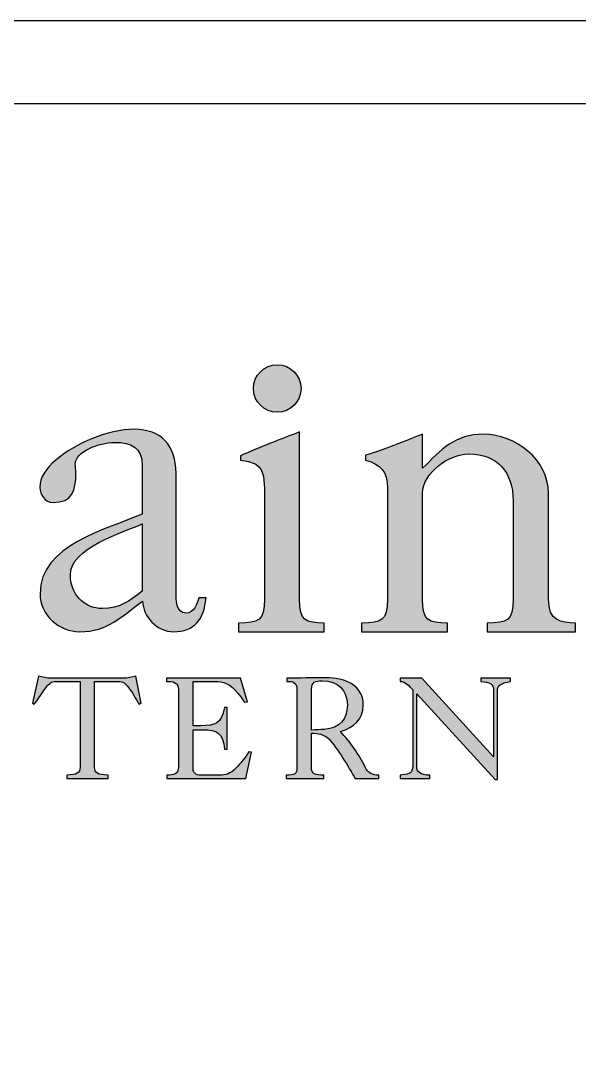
# Model space of a CAD drawing. Extents: x 0 to 1002, y -1330 to 297.
# Drawn here: x 388.55 to 395.26, y 69.42 to 81.84 of the extents above; entities that cross this region are included whole.
import ezdxf
from ezdxf.enums import TextEntityAlignment as Align

# ---------------------------------------------------------------- set-up
doc = ezdxf.new("R2010")
doc.units = 0
doc.header["$LTSCALE"] = 12
doc.header["$MEASUREMENT"] = 0
doc.layers.get('0').update_dxf_attribs({"linetype": 'CONTINUOUS'})
for name, color, linetype in [('TBLK18', 4, 'CONTINUOUS'), ('TBLK25', 1, 'CONTINUOUS'), ('TBLK35', 3, 'CONTINUOUS'), ('TBLK50', 7, 'CONTINUOUS')]:
    doc.layers.add(name, color=color, linetype=linetype)
doc.styles.add('ISO', font='iso3098b.shx')

# ---------------------------------------------------------------- blocks, each defined once
blk = doc.blocks.new('MR logo')
at = {"layer": 'TBLK18'}
h = blk.add_hatch(color=256, dxfattribs=at)
edge = h.paths.add_edge_path()
edge.add_spline(control_points=[(19.689, -6.849), (19.689, -7.163), (19.947, -7.421), (20.261, -7.421), (20.261, -7.421), (20.576, -7.421), (20.834, -7.163), (20.834, -6.849), (20.834, -6.849), (20.834, -6.534), (20.576, -6.276), (20.261, -6.276), (20.261, -6.276), (19.947, -6.276), (19.689, -6.534), (19.689, -6.849)], knot_values=[0, 0, 0, 0, 0.25, 0.25, 0.25, 0.25, 0.5, 0.5, 0.5, 0.5, 0.75, 0.75, 0.75, 0.75, 1, 1, 1, 1], degree=3, periodic=0)
h = blk.add_hatch(color=256, dxfattribs=at)
edge = h.paths.add_edge_path()
edge.add_spline(control_points=[(17.016, -8.698), (17.016, -8.27), (16.746, -8.144), (16.349, -8.144), (16.349, -8.144), (15.966, -8.144), (15.406, -8.377), (15.406, -8.66), (15.406, -8.66), (15.406, -8.723), (15.419, -8.786), (15.419, -8.893), (15.419, -8.893), (15.419, -9.302), (15.331, -9.591), (14.871, -9.591), (14.871, -9.591), (14.676, -9.591), (14.551, -9.396), (14.551, -9.226), (14.551, -9.226), (14.551, -8.987), (14.708, -8.767), (14.934, -8.572), (14.934, -8.572), (15.419, -8.163), (16.186, -7.83), (16.821, -7.83), (16.821, -7.83), (17.475, -7.83), (17.827, -8.226), (17.827, -8.874), (17.827, -8.874), (17.827, -8.874), (17.827, -11.742), (17.827, -11.742), (17.827, -11.742), (17.827, -11.924), (17.827, -12.251), (18.073, -12.251), (18.073, -12.251), (18.249, -12.251), (18.343, -12.025), (18.375, -11.886), (18.375, -11.886), (18.375, -11.886), (18.551, -11.886), (18.551, -11.886), (18.551, -11.886), (18.494, -12.402), (18.28, -12.698), (17.764, -12.698), (17.764, -12.698), (17.368, -12.698), (17.035, -12.333), (17.022, -11.962), (17.022, -11.962), (16.519, -12.333), (16.18, -12.698), (15.513, -12.698), (15.513, -12.698), (15.022, -12.698), (14.557, -12.302), (14.557, -11.786), (14.557, -11.786), (14.557, -10.61), (16.148, -10.245), (17.016, -9.868), (17.016, -9.868), (17.016, -9.868), (17.016, -8.698), (17.016, -8.698)], knot_values=[0, 0, 0, 0, 0.055556, 0.055556, 0.055556, 0.055556, 0.111111, 0.111111, 0.111111, 0.111111, 0.166667, 0.166667, 0.166667, 0.166667, 0.222222, 0.222222, 0.222222, 0.222222, 0.277778, 0.277778, 0.277778, 0.277778, 0.333333, 0.333333, 0.333333, 0.333333, 0.388889, 0.388889, 0.388889, 0.388889, 0.444444, 0.444444, 0.444444, 0.444444, 0.5, 0.5, 0.5, 0.5, 0.555556, 0.555556, 0.555556, 0.555556, 0.611111, 0.611111, 0.611111, 0.611111, 0.666667, 0.666667, 0.666667, 0.666667, 0.722222, 0.722222, 0.722222, 0.722222, 0.777778, 0.777778, 0.777778, 0.777778, 0.833333, 0.833333, 0.833333, 0.833333, 0.888889, 0.888889, 0.888889, 0.888889, 0.944444, 0.944444, 0.944444, 0.944444, 1, 1, 1, 1], degree=3, periodic=0)
edge = h.paths.add_edge_path(flags=16)
edge.add_spline(control_points=[(17.016, -10.107), (16.532, -10.32), (15.287, -10.673), (15.287, -11.339), (15.287, -11.339), (15.287, -11.78), (15.607, -12.144), (16.06, -12.144), (16.06, -12.144), (16.469, -12.144), (16.702, -11.962), (17.016, -11.723), (17.016, -11.723), (17.016, -11.723), (17.016, -10.107), (17.016, -10.107)], knot_values=[0, 0, 0, 0, 0.25, 0.25, 0.25, 0.25, 0.5, 0.5, 0.5, 0.5, 0.75, 0.75, 0.75, 0.75, 1, 1, 1, 1], degree=3, periodic=0)
h = blk.add_hatch(color=256, dxfattribs=at)
edge = h.paths.add_edge_path()
edge.add_spline(control_points=[(19.331, -12.698), (19.331, -12.698), (19.331, -12.497), (19.331, -12.497), (19.331, -12.497), (19.815, -12.465), (19.953, -12.465), (19.953, -11.905), (19.953, -11.905), (19.953, -11.905), (19.953, -9.333), (19.953, -9.333), (19.953, -9.333), (19.953, -9.107), (19.953, -8.805), (19.758, -8.679), (19.758, -8.679), (19.62, -8.603), (19.526, -8.591), (19.375, -8.572), (19.375, -8.572), (19.375, -8.572), (19.375, -8.465), (19.375, -8.465), (19.375, -8.465), (19.834, -8.27), (20.318, -8.075), (20.796, -7.893), (20.796, -7.893), (20.796, -7.893), (20.796, -11.905), (20.796, -11.905), (20.796, -11.905), (20.796, -12.465), (20.941, -12.465), (21.387, -12.497), (21.387, -12.497), (21.387, -12.497), (21.387, -12.698), (21.387, -12.698), (21.387, -12.698), (21.387, -12.698), (19.331, -12.698), (19.331, -12.698)], knot_values=[0, 0, 0, 0, 0.090909, 0.090909, 0.090909, 0.090909, 0.181818, 0.181818, 0.181818, 0.181818, 0.272727, 0.272727, 0.272727, 0.272727, 0.363636, 0.363636, 0.363636, 0.363636, 0.454545, 0.454545, 0.454545, 0.454545, 0.545455, 0.545455, 0.545455, 0.545455, 0.636364, 0.636364, 0.636364, 0.636364, 0.727273, 0.727273, 0.727273, 0.727273, 0.818182, 0.818182, 0.818182, 0.818182, 0.909091, 0.909091, 0.909091, 0.909091, 1, 1, 1, 1], degree=3, periodic=0)
h = blk.add_hatch(color=256, dxfattribs=at)
edge = h.paths.add_edge_path()
edge.add_spline(control_points=[(22.286, -12.698), (22.286, -12.698), (22.286, -12.497), (22.286, -12.497), (22.286, -12.497), (22.771, -12.465), (22.909, -12.465), (22.909, -11.905), (22.909, -11.905), (22.909, -11.905), (22.909, -9.245), (22.909, -9.245), (22.909, -9.245), (22.909, -8.836), (22.758, -8.679), (22.387, -8.572), (22.387, -8.572), (22.387, -8.572), (22.387, -8.452), (22.387, -8.452), (22.387, -8.452), (22.865, -8.314), (23.299, -8.119), (23.758, -7.949), (23.758, -7.949), (23.758, -7.949), (23.758, -8.767), (23.758, -8.767), (23.758, -8.767), (24.198, -8.314), (24.538, -7.949), (25.217, -7.949), (25.217, -7.949), (25.991, -7.949), (26.783, -8.559), (26.783, -9.364), (26.783, -9.364), (26.783, -9.364), (26.783, -11.905), (26.783, -11.905), (26.783, -11.905), (26.783, -12.465), (27.073, -12.465), (27.437, -12.497), (27.437, -12.497), (27.437, -12.497), (27.437, -12.698), (27.437, -12.698), (27.437, -12.698), (27.437, -12.698), (25.312, -12.698), (25.312, -12.698), (25.312, -12.698), (25.312, -12.698), (25.312, -12.497), (25.312, -12.497), (25.312, -12.497), (25.796, -12.465), (25.934, -12.465), (25.934, -11.905), (25.934, -11.905), (25.934, -11.905), (25.934, -9.547), (25.934, -9.547), (25.934, -9.547), (25.934, -8.874), (25.557, -8.421), (24.865, -8.421), (24.865, -8.421), (24.4, -8.421), (23.758, -8.874), (23.758, -9.364), (23.758, -9.364), (23.758, -9.364), (23.758, -11.905), (23.758, -11.905), (23.758, -11.905), (23.758, -12.465), (23.897, -12.465), (24.356, -12.497), (24.356, -12.497), (24.356, -12.497), (24.356, -12.698), (24.356, -12.698), (24.356, -12.698), (24.356, -12.698), (22.286, -12.698), (22.286, -12.698)], knot_values=[0, 0, 0, 0, 0.045455, 0.045455, 0.045455, 0.045455, 0.090909, 0.090909, 0.090909, 0.090909, 0.136364, 0.136364, 0.136364, 0.136364, 0.181818, 0.181818, 0.181818, 0.181818, 0.227273, 0.227273, 0.227273, 0.227273, 0.272727, 0.272727, 0.272727, 0.272727, 0.318182, 0.318182, 0.318182, 0.318182, 0.363636, 0.363636, 0.363636, 0.363636, 0.409091, 0.409091, 0.409091, 0.409091, 0.454545, 0.454545, 0.454545, 0.454545, 0.5, 0.5, 0.5, 0.5, 0.545455, 0.545455, 0.545455, 0.545455, 0.590909, 0.590909, 0.590909, 0.590909, 0.636364, 0.636364, 0.636364, 0.636364, 0.681818, 0.681818, 0.681818, 0.681818, 0.727273, 0.727273, 0.727273, 0.727273, 0.772727, 0.772727, 0.772727, 0.772727, 0.818182, 0.818182, 0.818182, 0.818182, 0.863636, 0.863636, 0.863636, 0.863636, 0.909091, 0.909091, 0.909091, 0.909091, 0.954545, 0.954545, 0.954545, 0.954545, 1, 1, 1, 1], degree=3, periodic=0)
h = blk.add_hatch(color=256, dxfattribs=at)
edge = h.paths.add_edge_path()
edge.add_spline(control_points=[(15.519, -13.893), (15.519, -13.893), (14.947, -13.893), (14.947, -13.893), (14.947, -13.893), (14.821, -13.893), (14.783, -13.943), (14.702, -14.037), (14.702, -14.037), (14.601, -14.163), (14.532, -14.308), (14.419, -14.44), (14.419, -14.44), (14.419, -14.44), (14.375, -14.415), (14.375, -14.415), (14.375, -14.415), (14.375, -14.415), (14.519, -13.767), (14.519, -13.767), (14.519, -13.767), (14.62, -13.792), (14.721, -13.817), (14.827, -13.817), (14.827, -13.817), (14.827, -13.817), (16.557, -13.817), (16.557, -13.817), (16.557, -13.817), (16.664, -13.817), (16.765, -13.792), (16.859, -13.767), (16.859, -13.767), (16.859, -13.767), (16.991, -14.415), (16.991, -14.415), (16.991, -14.415), (16.991, -14.415), (16.941, -14.44), (16.941, -14.44), (16.941, -14.44), (16.853, -14.308), (16.783, -14.163), (16.683, -14.037), (16.683, -14.037), (16.601, -13.943), (16.563, -13.893), (16.437, -13.893), (16.437, -13.893), (16.437, -13.893), (15.871, -13.893), (15.871, -13.893), (15.871, -13.893), (15.871, -13.893), (15.871, -15.956), (15.871, -15.956), (15.871, -15.956), (15.871, -16.106), (15.941, -16.138), (16.192, -16.151), (16.192, -16.151), (16.192, -16.151), (16.192, -16.226), (16.192, -16.226), (16.192, -16.226), (16.192, -16.226), (15.198, -16.226), (15.198, -16.226), (15.198, -16.226), (15.198, -16.226), (15.198, -16.151), (15.198, -16.151), (15.198, -16.151), (15.444, -16.138), (15.519, -16.106), (15.519, -15.956), (15.519, -15.956), (15.519, -15.956), (15.519, -13.893), (15.519, -13.893)], knot_values=[0, 0, 0, 0, 0.05, 0.05, 0.05, 0.05, 0.1, 0.1, 0.1, 0.1, 0.15, 0.15, 0.15, 0.15, 0.2, 0.2, 0.2, 0.2, 0.25, 0.25, 0.25, 0.25, 0.3, 0.3, 0.3, 0.3, 0.35, 0.35, 0.35, 0.35, 0.4, 0.4, 0.4, 0.4, 0.45, 0.45, 0.45, 0.45, 0.5, 0.5, 0.5, 0.5, 0.55, 0.55, 0.55, 0.55, 0.6, 0.6, 0.6, 0.6, 0.65, 0.65, 0.65, 0.65, 0.7, 0.7, 0.7, 0.7, 0.75, 0.75, 0.75, 0.75, 0.8, 0.8, 0.8, 0.8, 0.85, 0.85, 0.85, 0.85, 0.9, 0.9, 0.9, 0.9, 0.95, 0.95, 0.95, 0.95, 1, 1, 1, 1], degree=3, periodic=0)
h = blk.add_hatch(color=256, dxfattribs=at)
edge = h.paths.add_edge_path()
edge.add_spline(control_points=[(17.607, -16.226), (17.607, -16.226), (17.607, -16.151), (17.607, -16.151), (17.607, -16.151), (17.777, -16.151), (17.884, -16.132), (17.884, -15.956), (17.884, -15.956), (17.884, -15.956), (17.884, -14.088), (17.884, -14.088), (17.884, -14.088), (17.884, -13.912), (17.758, -13.893), (17.601, -13.893), (17.601, -13.893), (17.601, -13.893), (17.601, -13.817), (17.601, -13.817), (17.601, -13.817), (17.601, -13.817), (19.375, -13.817), (19.375, -13.817), (19.375, -13.817), (19.375, -13.817), (19.544, -14.383), (19.544, -14.383), (19.544, -14.383), (19.544, -14.383), (19.475, -14.396), (19.475, -14.396), (19.475, -14.396), (19.425, -14.32), (19.375, -14.251), (19.318, -14.182), (19.318, -14.182), (19.142, -13.949), (18.959, -13.893), (18.764, -13.893), (18.764, -13.893), (18.764, -13.893), (18.236, -13.893), (18.236, -13.893), (18.236, -13.893), (18.236, -13.893), (18.236, -14.962), (18.236, -14.962), (18.236, -14.962), (18.236, -14.962), (18.425, -14.962), (18.425, -14.962), (18.425, -14.962), (18.777, -14.956), (18.915, -14.918), (18.997, -14.522), (18.997, -14.522), (18.997, -14.522), (19.054, -14.522), (19.054, -14.522), (19.054, -14.522), (19.054, -14.522), (19.054, -15.528), (19.054, -15.528), (19.054, -15.528), (19.054, -15.528), (18.997, -15.528), (18.997, -15.528), (18.997, -15.528), (18.959, -15.138), (18.809, -15.056), (18.469, -15.056), (18.469, -15.056), (18.469, -15.056), (18.236, -15.056), (18.236, -15.056), (18.236, -15.056), (18.236, -15.056), (18.236, -15.981), (18.236, -15.981), (18.236, -15.981), (18.236, -16.138), (18.343, -16.151), (18.475, -16.151), (18.475, -16.151), (18.475, -16.151), (18.865, -16.151), (18.865, -16.151), (18.865, -16.151), (19.035, -16.151), (19.129, -16.119), (19.268, -15.981), (19.268, -15.981), (19.387, -15.861), (19.494, -15.729), (19.582, -15.585), (19.582, -15.585), (19.582, -15.585), (19.645, -15.597), (19.645, -15.597), (19.645, -15.597), (19.645, -15.597), (19.507, -16.226), (19.507, -16.226), (19.507, -16.226), (19.507, -16.226), (17.607, -16.226), (17.607, -16.226)], knot_values=[0, 0, 0, 0, 0.037037, 0.037037, 0.037037, 0.037037, 0.074074, 0.074074, 0.074074, 0.074074, 0.111111, 0.111111, 0.111111, 0.111111, 0.148148, 0.148148, 0.148148, 0.148148, 0.185185, 0.185185, 0.185185, 0.185185, 0.222222, 0.222222, 0.222222, 0.222222, 0.259259, 0.259259, 0.259259, 0.259259, 0.296296, 0.296296, 0.296296, 0.296296, 0.333333, 0.333333, 0.333333, 0.333333, 0.37037, 0.37037, 0.37037, 0.37037, 0.407407, 0.407407, 0.407407, 0.407407, 0.444444, 0.444444, 0.444444, 0.444444, 0.481481, 0.481481, 0.481481, 0.481481, 0.518519, 0.518519, 0.518519, 0.518519, 0.555556, 0.555556, 0.555556, 0.555556, 0.592593, 0.592593, 0.592593, 0.592593, 0.62963, 0.62963, 0.62963, 0.62963, 0.666667, 0.666667, 0.666667, 0.666667, 0.703704, 0.703704, 0.703704, 0.703704, 0.740741, 0.740741, 0.740741, 0.740741, 0.777778, 0.777778, 0.777778, 0.777778, 0.814815, 0.814815, 0.814815, 0.814815, 0.851852, 0.851852, 0.851852, 0.851852, 0.888889, 0.888889, 0.888889, 0.888889, 0.925926, 0.925926, 0.925926, 0.925926, 0.962963, 0.962963, 0.962963, 0.962963, 1, 1, 1, 1], degree=3, periodic=0)
h = blk.add_hatch(color=256, dxfattribs=at)
edge = h.paths.add_edge_path(flags=16)
edge.add_spline(control_points=[(21.947, -14.459), (21.947, -14.1), (21.714, -13.88), (21.349, -13.88), (21.349, -13.88), (21.173, -13.88), (21.085, -13.905), (21.085, -14.088), (21.085, -14.088), (21.085, -14.088), (21.085, -15.063), (21.085, -15.063), (21.085, -15.063), (21.192, -15.063), (21.293, -15.056), (21.4, -15.05), (21.4, -15.05), (21.758, -15.018), (21.947, -14.811), (21.947, -14.459)], knot_values=[0, 0, 0, 0, 0.2, 0.2, 0.2, 0.2, 0.4, 0.4, 0.4, 0.4, 0.6, 0.6, 0.6, 0.6, 0.8, 0.8, 0.8, 0.8, 1, 1, 1, 1], degree=3, periodic=0)
edge = h.paths.add_edge_path()
edge.add_spline(control_points=[(20.488, -13.817), (20.802, -13.817), (21.117, -13.805), (21.437, -13.805), (21.437, -13.805), (21.859, -13.805), (22.331, -13.968), (22.331, -14.459), (22.331, -14.459), (22.331, -14.823), (22.104, -14.993), (21.783, -15.1), (21.783, -15.1), (22.003, -15.333), (22.236, -15.666), (22.375, -15.956), (22.375, -15.956), (22.437, -16.088), (22.551, -16.151), (22.708, -16.151), (22.708, -16.151), (22.708, -16.151), (22.708, -16.226), (22.708, -16.226), (22.708, -16.226), (22.708, -16.226), (22.136, -16.226), (22.136, -16.226), (22.136, -16.226), (21.985, -15.974), (21.708, -15.496), (21.5, -15.276), (21.5, -15.276), (21.393, -15.163), (21.236, -15.144), (21.085, -15.138), (21.085, -15.138), (21.085, -15.138), (21.085, -15.956), (21.085, -15.956), (21.085, -15.956), (21.085, -16.132), (21.167, -16.151), (21.381, -16.151), (21.381, -16.151), (21.381, -16.151), (21.381, -16.226), (21.381, -16.226), (21.381, -16.226), (21.381, -16.226), (20.475, -16.226), (20.475, -16.226), (20.475, -16.226), (20.475, -16.226), (20.475, -16.151), (20.475, -16.151), (20.475, -16.151), (20.67, -16.151), (20.746, -16.132), (20.733, -15.956), (20.733, -15.956), (20.733, -15.956), (20.733, -14.088), (20.733, -14.088), (20.733, -14.088), (20.733, -13.912), (20.651, -13.893), (20.488, -13.893), (20.488, -13.893), (20.488, -13.893), (20.488, -13.817), (20.488, -13.817)], knot_values=[0, 0, 0, 0, 0.055556, 0.055556, 0.055556, 0.055556, 0.111111, 0.111111, 0.111111, 0.111111, 0.166667, 0.166667, 0.166667, 0.166667, 0.222222, 0.222222, 0.222222, 0.222222, 0.277778, 0.277778, 0.277778, 0.277778, 0.333333, 0.333333, 0.333333, 0.333333, 0.388889, 0.388889, 0.388889, 0.388889, 0.444444, 0.444444, 0.444444, 0.444444, 0.5, 0.5, 0.5, 0.5, 0.555556, 0.555556, 0.555556, 0.555556, 0.611111, 0.611111, 0.611111, 0.611111, 0.666667, 0.666667, 0.666667, 0.666667, 0.722222, 0.722222, 0.722222, 0.722222, 0.777778, 0.777778, 0.777778, 0.777778, 0.833333, 0.833333, 0.833333, 0.833333, 0.888889, 0.888889, 0.888889, 0.888889, 0.944444, 0.944444, 0.944444, 0.944444, 1, 1, 1, 1], degree=3, periodic=0)
h = blk.add_hatch(color=256, dxfattribs=at)
edge = h.paths.add_edge_path()
edge.add_spline(control_points=[(23.614, -14.195), (23.614, -14.195), (23.614, -15.956), (23.614, -15.956), (23.614, -15.956), (23.614, -16.075), (23.702, -16.144), (23.934, -16.151), (23.934, -16.151), (23.934, -16.151), (23.934, -16.226), (23.934, -16.226), (23.934, -16.226), (23.934, -16.226), (23.217, -16.226), (23.217, -16.226), (23.217, -16.226), (23.217, -16.226), (23.217, -16.151), (23.217, -16.151), (23.217, -16.151), (23.381, -16.132), (23.507, -16.132), (23.519, -15.956), (23.519, -15.956), (23.519, -15.956), (23.519, -15.949), (23.519, -15.943), (23.519, -15.943), (23.519, -15.943), (23.519, -14.094), (23.519, -14.094), (23.519, -14.094), (23.425, -13.993), (23.343, -13.899), (23.217, -13.893), (23.217, -13.893), (23.217, -13.893), (23.217, -13.817), (23.217, -13.817), (23.217, -13.817), (23.217, -13.817), (23.739, -13.817), (23.739, -13.817), (23.739, -13.817), (23.739, -13.817), (25.463, -15.71), (25.463, -15.71), (25.463, -15.71), (25.463, -15.71), (25.463, -14.119), (25.463, -14.119), (25.463, -14.119), (25.463, -13.937), (25.368, -13.912), (25.154, -13.893), (25.154, -13.893), (25.154, -13.893), (25.154, -13.817), (25.154, -13.817), (25.154, -13.817), (25.154, -13.817), (25.871, -13.817), (25.871, -13.817), (25.871, -13.817), (25.871, -13.817), (25.871, -13.893), (25.871, -13.893), (25.871, -13.893), (25.632, -13.93), (25.557, -14), (25.557, -14.113), (25.557, -14.113), (25.557, -14.113), (25.557, -16.251), (25.557, -16.251), (25.557, -16.251), (25.557, -16.251), (25.5, -16.251), (25.5, -16.251), (25.5, -16.251), (25.5, -16.251), (23.614, -14.195), (23.614, -14.195)], knot_values=[0, 0, 0, 0, 0.047619, 0.047619, 0.047619, 0.047619, 0.095238, 0.095238, 0.095238, 0.095238, 0.142857, 0.142857, 0.142857, 0.142857, 0.190476, 0.190476, 0.190476, 0.190476, 0.238095, 0.238095, 0.238095, 0.238095, 0.285714, 0.285714, 0.285714, 0.285714, 0.333333, 0.333333, 0.333333, 0.333333, 0.380952, 0.380952, 0.380952, 0.380952, 0.428571, 0.428571, 0.428571, 0.428571, 0.47619, 0.47619, 0.47619, 0.47619, 0.52381, 0.52381, 0.52381, 0.52381, 0.571429, 0.571429, 0.571429, 0.571429, 0.619048, 0.619048, 0.619048, 0.619048, 0.666667, 0.666667, 0.666667, 0.666667, 0.714286, 0.714286, 0.714286, 0.714286, 0.761905, 0.761905, 0.761905, 0.761905, 0.809524, 0.809524, 0.809524, 0.809524, 0.857143, 0.857143, 0.857143, 0.857143, 0.904762, 0.904762, 0.904762, 0.904762, 0.952381, 0.952381, 0.952381, 0.952381, 1, 1, 1, 1], degree=3, periodic=0)
for points, knots in [([(19.689, -6.849), (19.689, -7.163), (19.947, -7.421), (20.261, -7.421), (20.261, -7.421), (20.576, -7.421), (20.834, -7.163), (20.834, -6.849), (20.834, -6.849), (20.834, -6.534), (20.576, -6.276), (20.261, -6.276), (20.261, -6.276), (19.947, -6.276), (19.689, -6.534), (19.689, -6.849)], [0, 0, 0, 0, 0.25, 0.25, 0.25, 0.25, 0.5, 0.5, 0.5, 0.5, 0.75, 0.75, 0.75, 0.75, 1, 1, 1, 1]), ([(17.016, -8.698), (17.016, -8.27), (16.746, -8.144), (16.349, -8.144), (16.349, -8.144), (15.966, -8.144), (15.406, -8.377), (15.406, -8.66), (15.406, -8.66), (15.406, -8.723), (15.419, -8.786), (15.419, -8.893), (15.419, -8.893), (15.419, -9.302), (15.331, -9.591), (14.871, -9.591), (14.871, -9.591), (14.676, -9.591), (14.551, -9.396), (14.551, -9.226), (14.551, -9.226), (14.551, -8.987), (14.708, -8.767), (14.934, -8.572), (14.934, -8.572), (15.419, -8.163), (16.186, -7.83), (16.821, -7.83), (16.821, -7.83), (17.475, -7.83), (17.827, -8.226), (17.827, -8.874), (17.827, -8.874), (17.827, -8.874), (17.827, -11.742), (17.827, -11.742), (17.827, -11.742), (17.827, -11.924), (17.827, -12.251), (18.073, -12.251), (18.073, -12.251), (18.249, -12.251), (18.343, -12.025), (18.375, -11.886), (18.375, -11.886), (18.375, -11.886), (18.551, -11.886), (18.551, -11.886), (18.551, -11.886), (18.494, -12.402), (18.28, -12.698), (17.764, -12.698), (17.764, -12.698), (17.368, -12.698), (17.035, -12.333), (17.022, -11.962), (17.022, -11.962), (16.519, -12.333), (16.18, -12.698), (15.513, -12.698), (15.513, -12.698), (15.022, -12.698), (14.557, -12.302), (14.557, -11.786), (14.557, -11.786), (14.557, -10.61), (16.148, -10.245), (17.016, -9.868), (17.016, -9.868), (17.016, -9.868), (17.016, -8.698), (17.016, -8.698)], [0, 0, 0, 0, 0.055556, 0.055556, 0.055556, 0.055556, 0.111111, 0.111111, 0.111111, 0.111111, 0.166667, 0.166667, 0.166667, 0.166667, 0.222222, 0.222222, 0.222222, 0.222222, 0.277778, 0.277778, 0.277778, 0.277778, 0.333333, 0.333333, 0.333333, 0.333333, 0.388889, 0.388889, 0.388889, 0.388889, 0.444444, 0.444444, 0.444444, 0.444444, 0.5, 0.5, 0.5, 0.5, 0.555556, 0.555556, 0.555556, 0.555556, 0.611111, 0.611111, 0.611111, 0.611111, 0.666667, 0.666667, 0.666667, 0.666667, 0.722222, 0.722222, 0.722222, 0.722222, 0.777778, 0.777778, 0.777778, 0.777778, 0.833333, 0.833333, 0.833333, 0.833333, 0.888889, 0.888889, 0.888889, 0.888889, 0.944444, 0.944444, 0.944444, 0.944444, 1, 1, 1, 1]), ([(19.331, -12.698), (19.331, -12.698), (19.331, -12.497), (19.331, -12.497), (19.331, -12.497), (19.815, -12.465), (19.953, -12.465), (19.953, -11.905), (19.953, -11.905), (19.953, -11.905), (19.953, -9.333), (19.953, -9.333), (19.953, -9.333), (19.953, -9.107), (19.953, -8.805), (19.758, -8.679), (19.758, -8.679), (19.62, -8.603), (19.526, -8.591), (19.375, -8.572), (19.375, -8.572), (19.375, -8.572), (19.375, -8.465), (19.375, -8.465), (19.375, -8.465), (19.834, -8.27), (20.318, -8.075), (20.796, -7.893), (20.796, -7.893), (20.796, -7.893), (20.796, -11.905), (20.796, -11.905), (20.796, -11.905), (20.796, -12.465), (20.941, -12.465), (21.387, -12.497), (21.387, -12.497), (21.387, -12.497), (21.387, -12.698), (21.387, -12.698), (21.387, -12.698), (21.387, -12.698), (19.331, -12.698), (19.331, -12.698)], [0, 0, 0, 0, 0.090909, 0.090909, 0.090909, 0.090909, 0.181818, 0.181818, 0.181818, 0.181818, 0.272727, 0.272727, 0.272727, 0.272727, 0.363636, 0.363636, 0.363636, 0.363636, 0.454545, 0.454545, 0.454545, 0.454545, 0.545455, 0.545455, 0.545455, 0.545455, 0.636364, 0.636364, 0.636364, 0.636364, 0.727273, 0.727273, 0.727273, 0.727273, 0.818182, 0.818182, 0.818182, 0.818182, 0.909091, 0.909091, 0.909091, 0.909091, 1, 1, 1, 1]), ([(22.286, -12.698), (22.286, -12.698), (22.286, -12.497), (22.286, -12.497), (22.286, -12.497), (22.771, -12.465), (22.909, -12.465), (22.909, -11.905), (22.909, -11.905), (22.909, -11.905), (22.909, -9.245), (22.909, -9.245), (22.909, -9.245), (22.909, -8.836), (22.758, -8.679), (22.387, -8.572), (22.387, -8.572), (22.387, -8.572), (22.387, -8.452), (22.387, -8.452), (22.387, -8.452), (22.865, -8.314), (23.299, -8.119), (23.758, -7.949), (23.758, -7.949), (23.758, -7.949), (23.758, -8.767), (23.758, -8.767), (23.758, -8.767), (24.198, -8.314), (24.538, -7.949), (25.217, -7.949), (25.217, -7.949), (25.991, -7.949), (26.783, -8.559), (26.783, -9.364), (26.783, -9.364), (26.783, -9.364), (26.783, -11.905), (26.783, -11.905), (26.783, -11.905), (26.783, -12.465), (27.073, -12.465), (27.437, -12.497), (27.437, -12.497), (27.437, -12.497), (27.437, -12.698), (27.437, -12.698), (27.437, -12.698), (27.437, -12.698), (25.312, -12.698), (25.312, -12.698), (25.312, -12.698), (25.312, -12.698), (25.312, -12.497), (25.312, -12.497), (25.312, -12.497), (25.796, -12.465), (25.934, -12.465), (25.934, -11.905), (25.934, -11.905), (25.934, -11.905), (25.934, -9.547), (25.934, -9.547), (25.934, -9.547), (25.934, -8.874), (25.557, -8.421), (24.865, -8.421), (24.865, -8.421), (24.4, -8.421), (23.758, -8.874), (23.758, -9.364), (23.758, -9.364), (23.758, -9.364), (23.758, -11.905), (23.758, -11.905), (23.758, -11.905), (23.758, -12.465), (23.897, -12.465), (24.356, -12.497), (24.356, -12.497), (24.356, -12.497), (24.356, -12.698), (24.356, -12.698), (24.356, -12.698), (24.356, -12.698), (22.286, -12.698), (22.286, -12.698)], [0, 0, 0, 0, 0.045455, 0.045455, 0.045455, 0.045455, 0.090909, 0.090909, 0.090909, 0.090909, 0.136364, 0.136364, 0.136364, 0.136364, 0.181818, 0.181818, 0.181818, 0.181818, 0.227273, 0.227273, 0.227273, 0.227273, 0.272727, 0.272727, 0.272727, 0.272727, 0.318182, 0.318182, 0.318182, 0.318182, 0.363636, 0.363636, 0.363636, 0.363636, 0.409091, 0.409091, 0.409091, 0.409091, 0.454545, 0.454545, 0.454545, 0.454545, 0.5, 0.5, 0.5, 0.5, 0.545455, 0.545455, 0.545455, 0.545455, 0.590909, 0.590909, 0.590909, 0.590909, 0.636364, 0.636364, 0.636364, 0.636364, 0.681818, 0.681818, 0.681818, 0.681818, 0.727273, 0.727273, 0.727273, 0.727273, 0.772727, 0.772727, 0.772727, 0.772727, 0.818182, 0.818182, 0.818182, 0.818182, 0.863636, 0.863636, 0.863636, 0.863636, 0.909091, 0.909091, 0.909091, 0.909091, 0.954545, 0.954545, 0.954545, 0.954545, 1, 1, 1, 1]), ([(17.016, -10.107), (16.532, -10.32), (15.287, -10.673), (15.287, -11.339), (15.287, -11.339), (15.287, -11.78), (15.607, -12.144), (16.06, -12.144), (16.06, -12.144), (16.469, -12.144), (16.702, -11.962), (17.016, -11.723), (17.016, -11.723), (17.016, -11.723), (17.016, -10.107), (17.016, -10.107)], [0, 0, 0, 0, 0.25, 0.25, 0.25, 0.25, 0.5, 0.5, 0.5, 0.5, 0.75, 0.75, 0.75, 0.75, 1, 1, 1, 1]), ([(15.519, -13.893), (15.519, -13.893), (14.947, -13.893), (14.947, -13.893), (14.947, -13.893), (14.821, -13.893), (14.783, -13.943), (14.702, -14.037), (14.702, -14.037), (14.601, -14.163), (14.532, -14.308), (14.419, -14.44), (14.419, -14.44), (14.419, -14.44), (14.375, -14.415), (14.375, -14.415), (14.375, -14.415), (14.375, -14.415), (14.519, -13.767), (14.519, -13.767), (14.519, -13.767), (14.62, -13.792), (14.721, -13.817), (14.827, -13.817), (14.827, -13.817), (14.827, -13.817), (16.557, -13.817), (16.557, -13.817), (16.557, -13.817), (16.664, -13.817), (16.765, -13.792), (16.859, -13.767), (16.859, -13.767), (16.859, -13.767), (16.991, -14.415), (16.991, -14.415), (16.991, -14.415), (16.991, -14.415), (16.941, -14.44), (16.941, -14.44), (16.941, -14.44), (16.853, -14.308), (16.783, -14.163), (16.683, -14.037), (16.683, -14.037), (16.601, -13.943), (16.563, -13.893), (16.437, -13.893), (16.437, -13.893), (16.437, -13.893), (15.871, -13.893), (15.871, -13.893), (15.871, -13.893), (15.871, -13.893), (15.871, -15.956), (15.871, -15.956), (15.871, -15.956), (15.871, -16.106), (15.941, -16.138), (16.192, -16.151), (16.192, -16.151), (16.192, -16.151), (16.192, -16.226), (16.192, -16.226), (16.192, -16.226), (16.192, -16.226), (15.198, -16.226), (15.198, -16.226), (15.198, -16.226), (15.198, -16.226), (15.198, -16.151), (15.198, -16.151), (15.198, -16.151), (15.444, -16.138), (15.519, -16.106), (15.519, -15.956), (15.519, -15.956), (15.519, -15.956), (15.519, -13.893), (15.519, -13.893)], [0, 0, 0, 0, 0.05, 0.05, 0.05, 0.05, 0.1, 0.1, 0.1, 0.1, 0.15, 0.15, 0.15, 0.15, 0.2, 0.2, 0.2, 0.2, 0.25, 0.25, 0.25, 0.25, 0.3, 0.3, 0.3, 0.3, 0.35, 0.35, 0.35, 0.35, 0.4, 0.4, 0.4, 0.4, 0.45, 0.45, 0.45, 0.45, 0.5, 0.5, 0.5, 0.5, 0.55, 0.55, 0.55, 0.55, 0.6, 0.6, 0.6, 0.6, 0.65, 0.65, 0.65, 0.65, 0.7, 0.7, 0.7, 0.7, 0.75, 0.75, 0.75, 0.75, 0.8, 0.8, 0.8, 0.8, 0.85, 0.85, 0.85, 0.85, 0.9, 0.9, 0.9, 0.9, 0.95, 0.95, 0.95, 0.95, 1, 1, 1, 1]), ([(17.607, -16.226), (17.607, -16.226), (17.607, -16.151), (17.607, -16.151), (17.607, -16.151), (17.777, -16.151), (17.884, -16.132), (17.884, -15.956), (17.884, -15.956), (17.884, -15.956), (17.884, -14.088), (17.884, -14.088), (17.884, -14.088), (17.884, -13.912), (17.758, -13.893), (17.601, -13.893), (17.601, -13.893), (17.601, -13.893), (17.601, -13.817), (17.601, -13.817), (17.601, -13.817), (17.601, -13.817), (19.375, -13.817), (19.375, -13.817), (19.375, -13.817), (19.375, -13.817), (19.544, -14.383), (19.544, -14.383), (19.544, -14.383), (19.544, -14.383), (19.475, -14.396), (19.475, -14.396), (19.475, -14.396), (19.425, -14.32), (19.375, -14.251), (19.318, -14.182), (19.318, -14.182), (19.142, -13.949), (18.959, -13.893), (18.764, -13.893), (18.764, -13.893), (18.764, -13.893), (18.236, -13.893), (18.236, -13.893), (18.236, -13.893), (18.236, -13.893), (18.236, -14.962), (18.236, -14.962), (18.236, -14.962), (18.236, -14.962), (18.425, -14.962), (18.425, -14.962), (18.425, -14.962), (18.777, -14.956), (18.915, -14.918), (18.997, -14.522), (18.997, -14.522), (18.997, -14.522), (19.054, -14.522), (19.054, -14.522), (19.054, -14.522), (19.054, -14.522), (19.054, -15.528), (19.054, -15.528), (19.054, -15.528), (19.054, -15.528), (18.997, -15.528), (18.997, -15.528), (18.997, -15.528), (18.959, -15.138), (18.809, -15.056), (18.469, -15.056), (18.469, -15.056), (18.469, -15.056), (18.236, -15.056), (18.236, -15.056), (18.236, -15.056), (18.236, -15.056), (18.236, -15.981), (18.236, -15.981), (18.236, -15.981), (18.236, -16.138), (18.343, -16.151), (18.475, -16.151), (18.475, -16.151), (18.475, -16.151), (18.865, -16.151), (18.865, -16.151), (18.865, -16.151), (19.035, -16.151), (19.129, -16.119), (19.268, -15.981), (19.268, -15.981), (19.387, -15.861), (19.494, -15.729), (19.582, -15.585), (19.582, -15.585), (19.582, -15.585), (19.645, -15.597), (19.645, -15.597), (19.645, -15.597), (19.645, -15.597), (19.507, -16.226), (19.507, -16.226), (19.507, -16.226), (19.507, -16.226), (17.607, -16.226), (17.607, -16.226)], [0, 0, 0, 0, 0.037037, 0.037037, 0.037037, 0.037037, 0.074074, 0.074074, 0.074074, 0.074074, 0.111111, 0.111111, 0.111111, 0.111111, 0.148148, 0.148148, 0.148148, 0.148148, 0.185185, 0.185185, 0.185185, 0.185185, 0.222222, 0.222222, 0.222222, 0.222222, 0.259259, 0.259259, 0.259259, 0.259259, 0.296296, 0.296296, 0.296296, 0.296296, 0.333333, 0.333333, 0.333333, 0.333333, 0.37037, 0.37037, 0.37037, 0.37037, 0.407407, 0.407407, 0.407407, 0.407407, 0.444444, 0.444444, 0.444444, 0.444444, 0.481481, 0.481481, 0.481481, 0.481481, 0.518519, 0.518519, 0.518519, 0.518519, 0.555556, 0.555556, 0.555556, 0.555556, 0.592593, 0.592593, 0.592593, 0.592593, 0.62963, 0.62963, 0.62963, 0.62963, 0.666667, 0.666667, 0.666667, 0.666667, 0.703704, 0.703704, 0.703704, 0.703704, 0.740741, 0.740741, 0.740741, 0.740741, 0.777778, 0.777778, 0.777778, 0.777778, 0.814815, 0.814815, 0.814815, 0.814815, 0.851852, 0.851852, 0.851852, 0.851852, 0.888889, 0.888889, 0.888889, 0.888889, 0.925926, 0.925926, 0.925926, 0.925926, 0.962963, 0.962963, 0.962963, 0.962963, 1, 1, 1, 1]), ([(20.488, -13.817), (20.802, -13.817), (21.117, -13.805), (21.437, -13.805), (21.437, -13.805), (21.859, -13.805), (22.331, -13.968), (22.331, -14.459), (22.331, -14.459), (22.331, -14.823), (22.104, -14.993), (21.783, -15.1), (21.783, -15.1), (22.003, -15.333), (22.236, -15.666), (22.375, -15.956), (22.375, -15.956), (22.437, -16.088), (22.551, -16.151), (22.708, -16.151), (22.708, -16.151), (22.708, -16.151), (22.708, -16.226), (22.708, -16.226), (22.708, -16.226), (22.708, -16.226), (22.136, -16.226), (22.136, -16.226), (22.136, -16.226), (21.985, -15.974), (21.708, -15.496), (21.5, -15.276), (21.5, -15.276), (21.393, -15.163), (21.236, -15.144), (21.085, -15.138), (21.085, -15.138), (21.085, -15.138), (21.085, -15.956), (21.085, -15.956), (21.085, -15.956), (21.085, -16.132), (21.167, -16.151), (21.381, -16.151), (21.381, -16.151), (21.381, -16.151), (21.381, -16.226), (21.381, -16.226), (21.381, -16.226), (21.381, -16.226), (20.475, -16.226), (20.475, -16.226), (20.475, -16.226), (20.475, -16.226), (20.475, -16.151), (20.475, -16.151), (20.475, -16.151), (20.67, -16.151), (20.746, -16.132), (20.733, -15.956), (20.733, -15.956), (20.733, -15.956), (20.733, -14.088), (20.733, -14.088), (20.733, -14.088), (20.733, -13.912), (20.651, -13.893), (20.488, -13.893), (20.488, -13.893), (20.488, -13.893), (20.488, -13.817), (20.488, -13.817)], [0, 0, 0, 0, 0.055556, 0.055556, 0.055556, 0.055556, 0.111111, 0.111111, 0.111111, 0.111111, 0.166667, 0.166667, 0.166667, 0.166667, 0.222222, 0.222222, 0.222222, 0.222222, 0.277778, 0.277778, 0.277778, 0.277778, 0.333333, 0.333333, 0.333333, 0.333333, 0.388889, 0.388889, 0.388889, 0.388889, 0.444444, 0.444444, 0.444444, 0.444444, 0.5, 0.5, 0.5, 0.5, 0.555556, 0.555556, 0.555556, 0.555556, 0.611111, 0.611111, 0.611111, 0.611111, 0.666667, 0.666667, 0.666667, 0.666667, 0.722222, 0.722222, 0.722222, 0.722222, 0.777778, 0.777778, 0.777778, 0.777778, 0.833333, 0.833333, 0.833333, 0.833333, 0.888889, 0.888889, 0.888889, 0.888889, 0.944444, 0.944444, 0.944444, 0.944444, 1, 1, 1, 1]), ([(21.947, -14.459), (21.947, -14.1), (21.714, -13.88), (21.349, -13.88), (21.349, -13.88), (21.173, -13.88), (21.085, -13.905), (21.085, -14.088), (21.085, -14.088), (21.085, -14.088), (21.085, -15.063), (21.085, -15.063), (21.085, -15.063), (21.192, -15.063), (21.293, -15.056), (21.4, -15.05), (21.4, -15.05), (21.758, -15.018), (21.947, -14.811), (21.947, -14.459)], [0, 0, 0, 0, 0.2, 0.2, 0.2, 0.2, 0.4, 0.4, 0.4, 0.4, 0.6, 0.6, 0.6, 0.6, 0.8, 0.8, 0.8, 0.8, 1, 1, 1, 1]), ([(23.614, -14.195), (23.614, -14.195), (23.614, -15.956), (23.614, -15.956), (23.614, -15.956), (23.614, -16.075), (23.702, -16.144), (23.934, -16.151), (23.934, -16.151), (23.934, -16.151), (23.934, -16.226), (23.934, -16.226), (23.934, -16.226), (23.934, -16.226), (23.217, -16.226), (23.217, -16.226), (23.217, -16.226), (23.217, -16.226), (23.217, -16.151), (23.217, -16.151), (23.217, -16.151), (23.381, -16.132), (23.507, -16.132), (23.519, -15.956), (23.519, -15.956), (23.519, -15.956), (23.519, -15.949), (23.519, -15.943), (23.519, -15.943), (23.519, -15.943), (23.519, -14.094), (23.519, -14.094), (23.519, -14.094), (23.425, -13.993), (23.343, -13.899), (23.217, -13.893), (23.217, -13.893), (23.217, -13.893), (23.217, -13.817), (23.217, -13.817), (23.217, -13.817), (23.217, -13.817), (23.739, -13.817), (23.739, -13.817), (23.739, -13.817), (23.739, -13.817), (25.463, -15.71), (25.463, -15.71), (25.463, -15.71), (25.463, -15.71), (25.463, -14.119), (25.463, -14.119), (25.463, -14.119), (25.463, -13.937), (25.368, -13.912), (25.154, -13.893), (25.154, -13.893), (25.154, -13.893), (25.154, -13.817), (25.154, -13.817), (25.154, -13.817), (25.154, -13.817), (25.871, -13.817), (25.871, -13.817), (25.871, -13.817), (25.871, -13.817), (25.871, -13.893), (25.871, -13.893), (25.871, -13.893), (25.632, -13.93), (25.557, -14), (25.557, -14.113), (25.557, -14.113), (25.557, -14.113), (25.557, -16.251), (25.557, -16.251), (25.557, -16.251), (25.557, -16.251), (25.5, -16.251), (25.5, -16.251), (25.5, -16.251), (25.5, -16.251), (23.614, -14.195), (23.614, -14.195)], [0, 0, 0, 0, 0.047619, 0.047619, 0.047619, 0.047619, 0.095238, 0.095238, 0.095238, 0.095238, 0.142857, 0.142857, 0.142857, 0.142857, 0.190476, 0.190476, 0.190476, 0.190476, 0.238095, 0.238095, 0.238095, 0.238095, 0.285714, 0.285714, 0.285714, 0.285714, 0.333333, 0.333333, 0.333333, 0.333333, 0.380952, 0.380952, 0.380952, 0.380952, 0.428571, 0.428571, 0.428571, 0.428571, 0.47619, 0.47619, 0.47619, 0.47619, 0.52381, 0.52381, 0.52381, 0.52381, 0.571429, 0.571429, 0.571429, 0.571429, 0.619048, 0.619048, 0.619048, 0.619048, 0.666667, 0.666667, 0.666667, 0.666667, 0.714286, 0.714286, 0.714286, 0.714286, 0.761905, 0.761905, 0.761905, 0.761905, 0.809524, 0.809524, 0.809524, 0.809524, 0.857143, 0.857143, 0.857143, 0.857143, 0.904762, 0.904762, 0.904762, 0.904762, 0.952381, 0.952381, 0.952381, 0.952381, 1, 1, 1, 1])]:
    blk.add_open_spline(points, degree=3, knots=knots, dxfattribs=at)
blk = doc.blocks.new('title block')
at = {"layer": 'TBLK35'}
blk.add_line((352.5, 81.841), (410.5, 81.841), dxfattribs=at)
at = {"layer": 'TBLK50'}
blk.add_lwpolyline([(407, 80.841), (356, 80.841, 0.414214), (353.5, 78.341), (353.5, 60.5, 0.414214), (356, 58), (407, 58, 0.414214), (409.5, 60.5), (409.5, 78.341, 0.414214)], format="xyb", close=True, dxfattribs=at)
at = {"xscale": 0.5000004146344864, "yscale": 0.5000004146344864, "zscale": 0.5000004146344864}
blk.add_blockref('MR logo', (381.5, 80.841), dxfattribs=at)
at = {"layer": 'TBLK18', "style": 'ISO'}
blk.add_attdef('MR_DIRECTORATE', text='', height=1.5, dxfattribs=at).set_placement((381.5, 67.119), align=Align.CENTER)
for tag, p in [('STREET_NAME', (355.514, 61.1)), ('SUBURB_POSTCODE', (388.488, 61.1)), ('TELEPHONE_NO.', (368.306, 58.836)), ('FAX_NO.', (393.555, 58.836))]:
    blk.add_attdef(tag, p, '', height=1.5, dxfattribs=at)
at = {"layer": 'TBLK25', "style": 'ISO'}
for tag, height, p in [('MR_BRANCH', 2, (381.5, 64.199)), ('ROAD_SECTION', 1.75, (384.5, 29.162)), ('SLK', 1.75, (384.5, 26.108)), ('CHAINAGE', 1.75, (384.5, 19.205))]:
    blk.add_attdef(tag, text='', height=height, dxfattribs=at).set_placement(p, align=Align.CENTER)
for tag, p, height in [('FILE_NUMBER', (371.773, 53.237), 2.5), ('DESIGNED_/_DRAWN', (371.773, 48.487), 2), ('VERIFIED', (371.773, 43.487), 2), ('APPROVED', (371.773, 38.487), 2), ('LOCAL_AUTHORITY', (370.48, 16.733), 1.25)]:
    blk.add_attdef(tag, p, '', height=height, dxfattribs=at)
at = {"layer": 'TBLK35', "style": 'ISO', "width": 0.9}
for tag, p in [('ROAD_PROJECT&NUMBER', (384.5, 32.231)), ('DRAWING_DESCRIPTION', (384.5, 22.288))]:
    blk.add_attdef(tag, text='', height=2.5, dxfattribs=at).set_placement(p, align=Align.CENTER)
at = {"layer": 'TBLK50', "style": 'ISO'}
blk.add_attdef('DRG_NUMBER', (356.803, 6.021), '', height=5, dxfattribs=at)

msp = doc.modelspace()

# ---------------------------------------------------------------- block references
at = {"color": 1}
msp.add_blockref('title block', (0, 0), dxfattribs=at)

doc.saveas('drawing.dxf')
